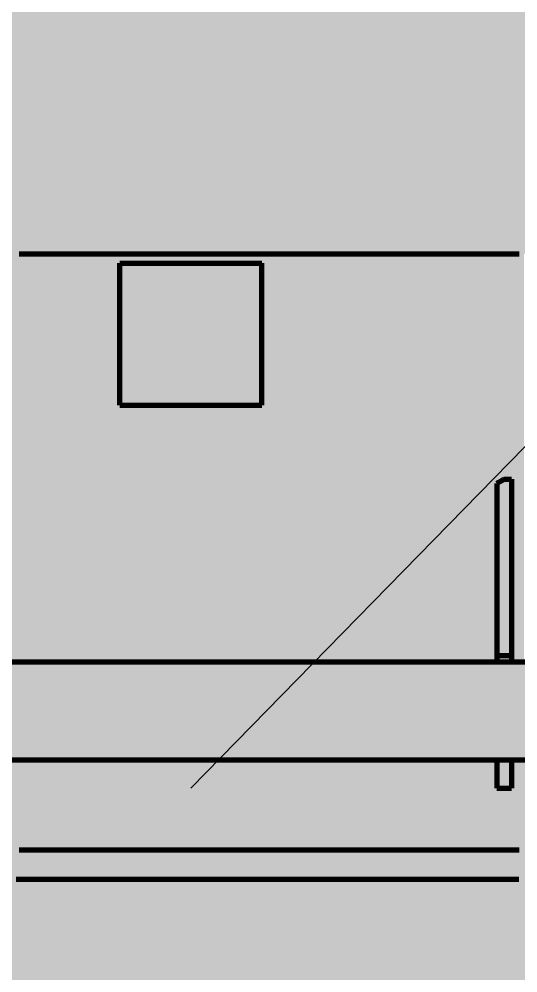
# Model space of a CAD drawing. Header units: millimetres. Extents: x 0 to 420, y 0 to 297.
# Drawn here: x 87.44 to 103.6, y 157.01 to 187.9 of the extents above; entities that cross this region are included whole.
import ezdxf

# ---------------------------------------------------------------- set-up
doc = ezdxf.new("R2010")
doc.units = ezdxf.units.MM
for name, color, linetype, lineweight in [('01-VISIBLE', 7, 'CONTINUOUS', 70), ('04-COTA', 3, 'CONTINUOUS', 18), ('08-FINA', 5, 'CONTINUOUS', 18), ('13-GRAFICA', 30, 'CONTINUOUS', 18)]:
    doc.layers.add(name, color=color, linetype=linetype, lineweight=lineweight)
doc.styles.add('ISO3098', font='isocpeur.ttf')
doc.dimstyles.new('FLAMA-IRAM', dxfattribs={"dimtxt": 3.5, "dimasz": 3.5, "dimexe": 2, "dimexo": 1.5, "dimgap": 1, "dimtad": 1, "dimdec": 1, "dimtxsty": 'ISO3098', "dimblk": 'IRAM_FLECHA', "dimblk1": 'IRAM_FLECHA', "dimblk2": 'IRAM_FLECHA', "dimcen": 2.5, "dimclrd": 256, "dimclre": 256, "dimclrt": 256, "dimazin": 3, "dimtfac": 1, "dimtmove": 0, "dimatfit": 3, "dimlwd": 18, "dimlwe": 18})

# ---------------------------------------------------------------- blocks, each defined once
blk = doc.blocks.new('IRAM_FLECHA')
blk.add_solid([(0, 0), (-1, 0.125), (-1, -0.125)])

msp = doc.modelspace()

# ---------------------------------------------------------------- hatches: boundary and pattern name
at = {"layer": '08-FINA'}
h = msp.add_hatch(color=7, dxfattribs=at)
h.dxf.hatch_style = 1
h.paths.add_polyline_path([(93, 163), (95.035, 164.506), (94.463, 165.066)])
at = {"layer": '13-GRAFICA', "true_color": 0xffffff}
h = msp.add_hatch(color=7, dxfattribs=at)
h.dxf.hatch_style = 1
h.paths.add_polyline_path([(111.8, 201.7), (111.8, 180.3), (74.2, 180.3), (74.2, 201.7)])
at = {"layer": '13-GRAFICA', "true_color": 0xb21820}
h = msp.add_hatch(color=7, dxfattribs=at)
h.dxf.hatch_style = 1
h.paths.add_polyline_path([(83.1, 167.1), (83.1, 172.9), (82.9, 172.9), (82.9, 173), (82.6, 173), (82.6, 167.1), (82.2, 167.1), (82.2, 174.5), (82.2, 180), (82.2, 180.3), (90.7, 180.3), (90.7, 180), (90.7, 175.4), (90.7, 167.1)])
h = msp.add_hatch(color=7, dxfattribs=at)
h.dxf.hatch_style = 1
h.paths.add_polyline_path([(95.3, 180.3), (95.3, 180), (90.7, 180), (90.7, 180.3)])
h = msp.add_hatch(color=7, dxfattribs=at)
h.dxf.hatch_style = 1
h.paths.add_polyline_path([(103.4, 167.1), (103.4, 173), (102.9, 172.9), (102.9, 167.1), (95.3, 167.1), (95.3, 175.4), (95.3, 180), (95.3, 180.3), (103.8, 180.3), (103.8, 179.7), (103.8, 175.7), (103.8, 167.1)])
at = {"layer": '13-GRAFICA', "true_color": 0xd7beeb}
h = msp.add_hatch(color=7, dxfattribs=at)
h.dxf.hatch_style = 1
h.paths.add_polyline_path([(90.7, 175.4), (90.7, 180), (95.3, 180), (95.3, 175.4)])
at = {"layer": '13-GRAFICA', "true_color": 0xb21820}
h = msp.add_hatch(color=7, dxfattribs=at)
h.dxf.hatch_style = 1
h.paths.add_polyline_path([(90.7, 167.1), (90.7, 175.4), (95.3, 175.4), (95.3, 167.1)])
h = msp.add_hatch(color=7, dxfattribs=at)
h.dxf.hatch_style = 1
h.paths.add_polyline_path([(103.4, 173), (103.4, 167.1), (102.9, 167.1), (102.9, 172.9)])
h = msp.add_hatch(color=7, dxfattribs=at)
h.dxf.hatch_style = 1
h.paths.add_polyline_path([(73.3, 163.9), (73.3, 167.1), (112.7, 167.1), (112.7, 163.9)])
at = {"layer": '13-GRAFICA', "true_color": 0xffd200}
h = msp.add_hatch(color=7, dxfattribs=at)
h.dxf.hatch_style = 1
h.paths.add_polyline_path([(74.2, 163.9), (82.6, 163.9), (82.6, 163), (83.1, 163), (83.1, 163.9), (102.9, 163.9), (102.9, 163), (103.4, 163), (103.4, 163.9), (111.8, 163.9), (111.8, 161), (74.2, 161)])
at = {"layer": '13-GRAFICA', "true_color": 0xb21820}
h = msp.add_hatch(color=7, dxfattribs=at)
h.dxf.hatch_style = 1
h.paths.add_polyline_path([(103.4, 163.9), (103.4, 163), (102.9, 163), (102.9, 163.9)])
h = msp.add_hatch(color=7, dxfattribs=at)
h.dxf.hatch_style = 1
h.paths.add_polyline_path([(92.4, 148.3), (92.4, 148.4), (91.9, 148.4), (91.9, 148.5), (91.5, 148.5), (91.5, 148.6), (91.1, 148.6), (91.1, 148.7), (90.6, 148.7), (90.6, 148.8), (90.2, 148.8), (90.2, 148.9), (89.8, 148.9), (89.8, 149), (89.3, 149), (89.3, 149.1), (88.4, 149.1), (88.4, 149.2), (86.9, 149.3), (86.9, 149.4), (86.6, 149.4), (86.6, 149.5), (86.4, 149.5), (86.4, 149.6), (86.1, 149.6), (86.1, 149.7), (85.8, 149.7), (85.8, 149.8), (85.5, 149.8), (85.5, 149.9), (85.2, 149.9), (85.2, 150), (84.9, 150), (84.9, 150.1), (84, 150.2), (84, 150.3), (83.6, 150.3), (83.6, 150.4), (83.2, 150.4), (83.2, 150.5), (82.7, 150.5), (82.7, 150.6), (82.3, 150.6), (82.3, 150.7), (81.8, 150.7), (81.8, 150.8), (81.4, 150.8), (81.4, 150.9), (80.7, 151), (80.4, 151.4), (80.2, 151.4), (79.9, 151.8), (79.7, 151.8), (79.5, 152.1), (79.3, 152.1), (79, 152.5), (78.8, 152.5), (78.5, 152.9), (78.3, 152.9), (78, 153.3), (77.8, 153.3), (77.5, 153.7), (77.3, 153.7), (77.1, 154), (76.9, 154), (76.6, 154.4), (76.4, 154.4), (76.4, 154.5), (76, 154.8), (76, 155), (75.9, 155), (75.9, 155.2), (75.8, 155.2), (75.8, 155.4), (75.7, 155.4), (75.5, 156), (75.3, 156.1), (75.3, 156.3), (75.2, 156.3), (75.2, 156.5), (75.1, 156.5), (75.1, 156.7), (75, 156.7), (75, 156.9), (74.9, 156.9), (74.9, 157.1), (74.8, 157.1), (74.8, 157.3), (74.7, 157.3), (74.7, 157.5), (74.6, 157.5), (74.6, 157.7), (74.5, 157.7), (74.5, 157.9), (74.4, 157.9), (74.4, 158.1), (74.3, 158.1), (74.3, 158.3), (74.2, 158.3), (74.2, 158.5), (74.1, 158.5), (74.1, 158.8), (74, 158.8), (74, 159), (73.9, 159), (73.9, 159.2), (73.8, 159.2), (73.8, 159.5), (73.7, 159.5), (73.7, 159.7), (73.6, 159.7), (73.6, 159.9), (73.5, 159.9), (73.5, 160.2), (73.6, 160.2), (73.6, 160.4), (73.7, 160.4), (73.9, 161), (112.1, 161), (112.1, 160.8), (112.2, 160.8), (112.2, 160.6), (112.3, 160.6), (112.3, 160.4), (112.4, 160.4), (112.4, 160.2), (112.5, 160.2), (112.5, 159.3), (112.4, 159.3), (112.3, 158.2), (112.2, 158.2), (112.2, 157.9), (112.1, 157.9), (112.1, 157.6), (112, 157.6), (112, 157.4), (111.9, 157.4), (111.9, 157.1), (111.8, 157.1), (111.7, 156.6), (111.5, 156.5), (111.4, 156.1), (111.2, 156), (111.2, 155.8), (111, 155.7), (111, 155.5), (110.8, 155.4), (110.8, 155.2), (110.6, 155.1), (110.6, 154.9), (109.7, 154.1), (109.7, 153.9), (109.6, 153.9), (109, 153.2), (108.8, 153.2), (108.7, 153), (108.5, 153), (108.4, 152.8), (108.2, 152.8), (108.1, 152.6), (107.9, 152.6), (107.8, 152.4), (107.6, 152.4), (107.5, 152.2), (107.3, 152.2), (107.3, 152.1), (107, 152), (106.9, 151.8), (106.5, 151.7), (106.4, 151.5), (106.2, 151.5), (106.1, 151.3), (105.9, 151.3), (105.9, 151.2), (105.6, 151.1), (105.5, 150.9), (105.2, 150.9), (105.2, 150.8), (104.6, 150.7), (104.6, 150.6), (104.4, 150.6), (104.4, 150.5), (103.5, 150.3), (103.5, 150.2), (103.3, 150.2), (103.3, 150.1), (103, 150.1), (103, 150), (102.7, 150), (102.7, 149.9), (102.5, 149.9), (102.5, 149.8), (101.6, 149.6), (101.6, 149.5), (101.1, 149.4), (101.1, 149.3), (100.8, 149.3), (100.8, 149.2), (100.6, 149.2), (100.6, 149.1), (99.2, 149), (99.2, 148.9), (98.3, 148.9), (98.3, 148.8), (97.5, 148.8), (97.5, 148.7), (96.7, 148.7), (96.7, 148.6), (95.8, 148.6), (95.8, 148.5), (95, 148.5), (95, 148.4), (94.2, 148.4), (94.2, 148.3), (93.3, 148.3), (93.3, 148.2)])

# ---------------------------------------------------------------- linework, layer by layer
at = {"layer": '01-VISIBLE'}
for p, q in [((90.702, 175.399), (90.702, 179.999)), ((95.298, 175.399), (95.298, 179.999)), ((102.912, 172.864), (102.912, 167.294)), ((103.15, 173), (103.388, 173)), ((103.388, 173), (103.388, 167.294)), ((102.912, 167.294), (102.912, 167.088)), ((102.912, 167.294), (103.388, 167.294)), ((103.388, 167.294), (103.388, 167.088)), ((73.3, 167.088), (112.7, 167.088)), ((73.3, 163.912), (112.7, 163.912)), ((102.912, 163.912), (102.912, 163)), ((103.388, 163.912), (103.388, 163)), ((102.912, 163), (103.388, 163))]:
    msp.add_line(p, q, dxfattribs=at)
for points in [[(87.434, 180.299), (87.532, 180.299), (87.629, 180.299), (87.727, 180.299), (87.825, 180.299), (87.922, 180.299), (88.02, 180.299), (88.118, 180.299), (88.215, 180.299), (88.313, 180.299), (88.41, 180.299), (88.508, 180.299), (88.606, 180.299), (88.703, 180.299), (88.801, 180.299), (88.899, 180.299), (88.996, 180.299), (89.094, 180.299), (89.192, 180.299), (89.289, 180.299), (89.387, 180.299), (89.485, 180.299), (89.582, 180.299), (89.68, 180.299), (89.778, 180.299), (89.875, 180.299), (89.973, 180.299), (90.071, 180.299), (90.168, 180.299), (90.266, 180.299), (90.363, 180.299), (90.461, 180.299), (90.559, 180.299), (90.656, 180.299), (90.754, 180.299), (90.852, 180.299), (90.949, 180.299), (91.047, 180.299), (91.145, 180.299), (91.242, 180.299), (91.34, 180.299), (91.438, 180.299), (91.535, 180.299), (91.633, 180.299), (91.731, 180.299), (91.828, 180.299), (91.926, 180.299), (92.023, 180.299), (92.121, 180.299), (92.219, 180.299), (92.316, 180.299), (92.414, 180.299), (92.512, 180.299), (92.609, 180.299), (92.707, 180.299), (92.805, 180.299), (92.902, 180.299), (93, 180.299), (93.098, 180.299), (93.195, 180.299), (93.293, 180.299), (93.391, 180.299), (93.488, 180.299), (93.586, 180.299), (93.684, 180.299), (93.781, 180.299), (93.879, 180.299), (93.977, 180.299), (94.074, 180.299), (94.172, 180.299), (94.269, 180.299), (94.367, 180.299), (94.465, 180.299), (94.562, 180.299), (94.66, 180.299), (94.758, 180.299), (94.855, 180.299), (94.953, 180.299), (95.051, 180.299), (95.148, 180.299), (95.246, 180.299), (95.344, 180.299), (95.441, 180.299), (95.539, 180.299), (95.637, 180.299), (95.734, 180.299), (95.832, 180.299), (95.93, 180.299), (96.027, 180.299), (96.125, 180.299), (96.222, 180.299), (96.32, 180.299), (96.418, 180.299), (96.515, 180.299), (96.613, 180.299), (96.711, 180.299), (96.808, 180.299), (96.906, 180.299), (97.004, 180.299), (97.101, 180.299), (97.199, 180.299), (97.297, 180.299), (97.394, 180.299), (97.492, 180.299), (97.59, 180.299), (97.687, 180.299), (97.785, 180.299), (97.882, 180.299), (97.98, 180.299), (98.078, 180.299), (98.175, 180.299), (98.273, 180.299), (98.371, 180.299), (98.468, 180.299), (98.566, 180.299), (98.664, 180.299), (98.761, 180.299), (98.859, 180.299), (98.957, 180.299), (99.054, 180.299), (99.152, 180.299), (99.25, 180.299), (99.347, 180.299), (99.445, 180.299), (99.543, 180.299), (99.64, 180.299), (99.738, 180.299), (99.836, 180.299), (99.933, 180.299), (100.031, 180.299), (100.128, 180.299), (100.226, 180.299), (100.324, 180.299), (100.421, 180.299), (100.519, 180.299), (100.617, 180.299), (100.714, 180.299), (100.812, 180.299), (100.91, 180.299), (101.007, 180.299), (101.105, 180.299), (101.203, 180.299), (101.3, 180.299), (101.398, 180.299), (101.496, 180.299), (101.593, 180.299), (101.691, 180.299), (101.788, 180.299), (101.886, 180.299), (101.984, 180.299), (102.081, 180.299), (102.179, 180.299), (102.277, 180.299), (102.374, 180.299), (102.472, 180.299), (102.57, 180.299), (102.667, 180.299), (102.765, 180.299), (102.863, 180.299), (102.96, 180.299), (103.058, 180.299), (103.156, 180.299), (103.253, 180.299), (103.351, 180.299), (103.449, 180.299), (103.546, 180.299), (103.644, 180.299)], [(90.702, 179.999), (90.752, 179.999), (90.803, 179.999), (90.853, 179.999), (90.904, 179.999), (90.954, 179.999), (91.005, 179.999), (91.055, 179.999), (91.106, 179.999), (91.156, 179.999), (91.207, 179.999), (91.257, 179.999), (91.308, 179.999), (91.358, 179.999), (91.409, 179.999), (91.459, 179.999), (91.51, 179.999), (91.56, 179.999), (91.611, 179.999), (91.661, 179.999), (91.712, 179.999), (91.763, 179.999), (91.813, 179.999), (91.864, 179.999), (91.914, 179.999), (91.965, 179.999), (92.015, 179.999), (92.066, 179.999), (92.116, 179.999), (92.167, 179.999), (92.217, 179.999), (92.268, 179.999), (92.318, 179.999), (92.369, 179.999), (92.419, 179.999), (92.47, 179.999), (92.52, 179.999), (92.571, 179.999), (92.621, 179.999), (92.672, 179.999), (92.722, 179.999), (92.773, 179.999), (92.823, 179.999), (92.874, 179.999), (92.924, 179.999), (92.975, 179.999), (93.025, 179.999), (93.076, 179.999), (93.126, 179.999), (93.177, 179.999), (93.227, 179.999), (93.278, 179.999), (93.328, 179.999), (93.379, 179.999), (93.429, 179.999), (93.48, 179.999), (93.53, 179.999), (93.581, 179.999), (93.631, 179.999), (93.682, 179.999), (93.732, 179.999), (93.783, 179.999), (93.833, 179.999), (93.884, 179.999), (93.934, 179.999), (93.985, 179.999), (94.035, 179.999), (94.086, 179.999), (94.136, 179.999), (94.187, 179.999), (94.237, 179.999), (94.288, 179.999), (94.339, 179.999), (94.389, 179.999), (94.44, 179.999), (94.49, 179.999), (94.541, 179.999), (94.591, 179.999), (94.642, 179.999), (94.692, 179.999), (94.743, 179.999), (94.793, 179.999), (94.844, 179.999), (94.894, 179.999), (94.945, 179.999), (94.995, 179.999), (95.046, 179.999), (95.096, 179.999), (95.147, 179.999), (95.197, 179.999), (95.248, 179.999), (95.298, 179.999)], [(90.702, 175.399), (90.752, 175.399), (90.803, 175.399), (90.853, 175.399), (90.904, 175.399), (90.954, 175.399), (91.005, 175.399), (91.055, 175.399), (91.106, 175.399), (91.156, 175.399), (91.207, 175.399), (91.257, 175.399), (91.308, 175.399), (91.358, 175.399), (91.409, 175.399), (91.459, 175.399), (91.51, 175.399), (91.56, 175.399), (91.611, 175.399), (91.661, 175.399), (91.712, 175.399), (91.763, 175.399), (91.813, 175.399), (91.864, 175.399), (91.914, 175.399), (91.965, 175.399), (92.015, 175.399), (92.066, 175.399), (92.116, 175.399), (92.167, 175.399), (92.217, 175.399), (92.268, 175.399), (92.318, 175.399), (92.369, 175.399), (92.419, 175.399), (92.47, 175.399), (92.52, 175.399), (92.571, 175.399), (92.621, 175.399), (92.672, 175.399), (92.722, 175.399), (92.773, 175.399), (92.823, 175.399), (92.874, 175.399), (92.924, 175.399), (92.975, 175.399), (93.025, 175.399), (93.076, 175.399), (93.126, 175.399), (93.177, 175.399), (93.227, 175.399), (93.278, 175.399), (93.328, 175.399), (93.379, 175.399), (93.429, 175.399), (93.48, 175.399), (93.53, 175.399), (93.581, 175.399), (93.631, 175.399), (93.682, 175.399), (93.732, 175.399), (93.783, 175.399), (93.833, 175.399), (93.884, 175.399), (93.934, 175.399), (93.985, 175.399), (94.035, 175.399), (94.086, 175.399), (94.136, 175.399), (94.187, 175.399), (94.237, 175.399), (94.288, 175.399), (94.339, 175.399), (94.389, 175.399), (94.44, 175.399), (94.49, 175.399), (94.541, 175.399), (94.591, 175.399), (94.642, 175.399), (94.692, 175.399), (94.743, 175.399), (94.793, 175.399), (94.844, 175.399), (94.894, 175.399), (94.945, 175.399), (94.995, 175.399), (95.046, 175.399), (95.096, 175.399), (95.147, 175.399), (95.197, 175.399), (95.248, 175.399), (95.298, 175.399)], [(103.15, 173), (103.111, 172.977), (103.071, 172.954), (103.031, 172.932), (102.992, 172.909), (102.952, 172.887), (102.912, 172.864)], [(87.434, 161), (87.532, 161), (87.629, 161), (87.727, 161), (87.825, 161), (87.922, 161), (88.02, 161), (88.118, 161), (88.215, 161), (88.313, 161), (88.41, 161), (88.508, 161), (88.606, 161), (88.703, 161), (88.801, 161), (88.899, 161), (88.996, 161), (89.094, 161), (89.192, 161), (89.289, 161), (89.387, 161), (89.485, 161), (89.582, 161), (89.68, 161), (89.778, 161), (89.875, 161), (89.973, 161), (90.071, 161), (90.168, 161), (90.266, 161), (90.363, 161), (90.461, 161), (90.559, 161), (90.656, 161), (90.754, 161), (90.852, 161), (90.949, 161), (91.047, 161), (91.145, 161), (91.242, 161), (91.34, 161), (91.438, 161), (91.535, 161), (91.633, 161), (91.731, 161), (91.828, 161), (91.926, 161), (92.023, 161), (92.121, 161), (92.219, 161), (92.316, 161), (92.414, 161), (92.512, 161), (92.609, 161), (92.707, 161), (92.805, 161), (92.902, 161), (93, 161), (93.098, 161), (93.195, 161), (93.293, 161), (93.391, 161), (93.488, 161), (93.586, 161), (93.684, 161), (93.781, 161), (93.879, 161), (93.977, 161), (94.074, 161), (94.172, 161), (94.269, 161), (94.367, 161), (94.465, 161), (94.562, 161), (94.66, 161), (94.758, 161), (94.855, 161), (94.953, 161), (95.051, 161), (95.148, 161), (95.246, 161), (95.344, 161), (95.441, 161), (95.539, 161), (95.637, 161), (95.734, 161), (95.832, 161), (95.93, 161), (96.027, 161), (96.125, 161), (96.222, 161), (96.32, 161), (96.418, 161), (96.515, 161), (96.613, 161), (96.711, 161), (96.808, 161), (96.906, 161), (97.004, 161), (97.101, 161), (97.199, 161), (97.297, 161), (97.394, 161), (97.492, 161), (97.59, 161), (97.687, 161), (97.785, 161), (97.882, 161), (97.98, 161), (98.078, 161), (98.175, 161), (98.273, 161), (98.371, 161), (98.468, 161), (98.566, 161), (98.664, 161), (98.761, 161), (98.859, 161), (98.957, 161), (99.054, 161), (99.152, 161), (99.25, 161), (99.347, 161), (99.445, 161), (99.543, 161), (99.64, 161), (99.738, 161), (99.836, 161), (99.933, 161), (100.031, 161), (100.128, 161), (100.226, 161), (100.324, 161), (100.421, 161), (100.519, 161), (100.617, 161), (100.714, 161), (100.812, 161), (100.91, 161), (101.007, 161), (101.105, 161), (101.203, 161), (101.3, 161), (101.398, 161), (101.496, 161), (101.593, 161), (101.691, 161), (101.788, 161), (101.886, 161), (101.984, 161), (102.081, 161), (102.179, 161), (102.277, 161), (102.374, 161), (102.472, 161), (102.57, 161), (102.667, 161), (102.765, 161), (102.863, 161), (102.96, 161), (103.058, 161), (103.156, 161), (103.253, 161), (103.351, 161), (103.449, 161), (103.546, 161), (103.644, 161)], [(87.345, 160.05), (87.442, 160.05), (87.54, 160.05), (87.638, 160.05), (87.735, 160.05), (87.832, 160.05), (87.93, 160.05), (88.027, 160.05), (88.125, 160.05), (88.223, 160.05), (88.32, 160.05), (88.418, 160.05), (88.515, 160.05), (88.613, 160.05), (88.71, 160.05), (88.808, 160.05), (88.905, 160.05), (89.002, 160.05), (89.1, 160.05), (89.198, 160.05), (89.295, 160.05), (89.392, 160.05), (89.49, 160.05), (89.588, 160.05), (89.685, 160.05), (89.782, 160.05), (89.88, 160.05), (89.977, 160.05), (90.075, 160.05), (90.172, 160.05), (90.27, 160.05), (90.367, 160.05), (90.465, 160.05), (90.562, 160.05), (90.66, 160.05), (90.757, 160.05), (90.855, 160.05), (90.953, 160.05), (91.05, 160.05), (91.147, 160.05), (91.245, 160.05), (91.343, 160.05), (91.44, 160.05), (91.537, 160.05), (91.635, 160.05), (91.733, 160.05), (91.83, 160.05), (91.927, 160.05), (92.025, 160.05), (92.123, 160.05), (92.22, 160.05), (92.317, 160.05), (92.415, 160.05), (92.513, 160.05), (92.61, 160.05), (92.707, 160.05), (92.805, 160.05), (92.903, 160.05), (93, 160.05), (93.097, 160.05), (93.195, 160.05), (93.292, 160.05), (93.39, 160.05), (93.487, 160.05), (93.585, 160.05), (93.682, 160.05), (93.78, 160.05), (93.877, 160.05), (93.975, 160.05), (94.072, 160.05), (94.17, 160.05), (94.267, 160.05), (94.365, 160.05), (94.462, 160.05), (94.56, 160.05), (94.657, 160.05), (94.755, 160.05), (94.852, 160.05), (94.95, 160.05), (95.047, 160.05), (95.145, 160.05), (95.242, 160.05), (95.34, 160.05), (95.438, 160.05), (95.535, 160.05), (95.632, 160.05), (95.73, 160.05), (95.828, 160.05), (95.925, 160.05), (96.022, 160.05), (96.12, 160.05), (96.218, 160.05), (96.315, 160.05), (96.412, 160.05), (96.51, 160.05), (96.607, 160.05), (96.705, 160.05), (96.803, 160.05), (96.9, 160.05), (96.997, 160.05), (97.095, 160.05), (97.193, 160.05), (97.29, 160.05), (97.388, 160.05), (97.485, 160.05), (97.582, 160.05), (97.68, 160.05), (97.778, 160.05), (97.875, 160.05), (97.972, 160.05), (98.07, 160.05), (98.168, 160.05), (98.265, 160.05), (98.362, 160.05), (98.46, 160.05), (98.557, 160.05), (98.655, 160.05), (98.752, 160.05), (98.85, 160.05), (98.947, 160.05), (99.045, 160.05), (99.142, 160.05), (99.24, 160.05), (99.338, 160.05), (99.435, 160.05), (99.532, 160.05), (99.63, 160.05), (99.728, 160.05), (99.825, 160.05), (99.922, 160.05), (100.02, 160.05), (100.118, 160.05), (100.215, 160.05), (100.312, 160.05), (100.41, 160.05), (100.508, 160.05), (100.605, 160.05), (100.703, 160.05), (100.8, 160.05), (100.897, 160.05), (100.995, 160.05), (101.093, 160.05), (101.19, 160.05), (101.287, 160.05), (101.385, 160.05), (101.483, 160.05), (101.58, 160.05), (101.677, 160.05), (101.775, 160.05), (101.872, 160.05), (101.97, 160.05), (102.067, 160.05), (102.165, 160.05), (102.263, 160.05), (102.36, 160.05), (102.457, 160.05), (102.555, 160.05), (102.653, 160.05), (102.75, 160.05), (102.847, 160.05), (102.945, 160.05), (103.042, 160.05), (103.14, 160.05), (103.238, 160.05), (103.335, 160.05), (103.433, 160.05), (103.53, 160.05), (103.627, 160.05)]]:
    msp.add_lwpolyline(points, dxfattribs=at)
at = {"layer": '08-FINA'}
msp.add_line((93, 163), (116.5, 187), dxfattribs=at)

# ---------------------------------------------------------------- dimensions: what is measured, and where the dimension line sits
at = {"layer": '04-COTA'}
msp.add_linear_dim(base=(73.5, 141), p1=(73.5, 161), p2=(112.5, 161), dimstyle='FLAMA-IRAM', override={"dimlfac": 10, "dimpost": '%%c<>'}, dxfattribs=at).render()

doc.saveas('drawing.dxf')
